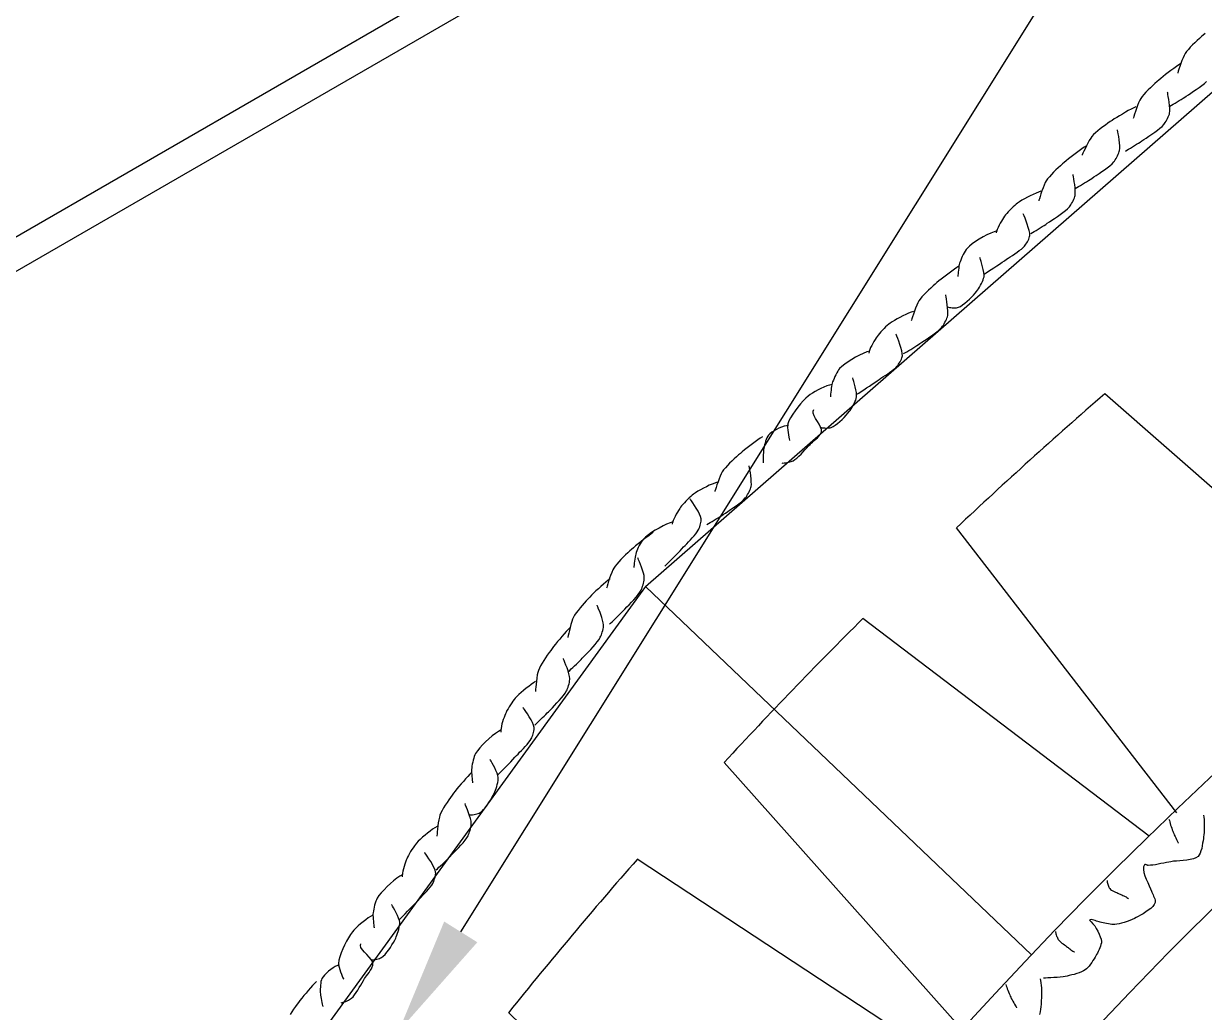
# Model space of a CAD drawing. Extents: x 2 to 99, y 3 to 136.
# Drawn here: x 19.45 to 33.07, y 99.15 to 110.55 of the extents above; entities that cross this region are included whole.
import ezdxf

# ---------------------------------------------------------------- set-up
doc = ezdxf.new("R2010")
doc.units = 0
doc.header["$LTSCALE"] = 1.7995
doc.linetypes.add('HIDDENX2', pattern=[0])
for name, color, linetype in [('CMP-FLSH', 7, 'CONTINUOUS'), ('DIM-TXT', 7, 'CONTINUOUS'), ('STRCTR', 7, 'CONTINUOUS')]:
    doc.layers.add(name, color=color, linetype=linetype)

msp = doc.modelspace()

# ---------------------------------------------------------------- linework, layer by layer
at = {"layer": 'CMP-FLSH', "color": 0, "linetype": 'CONTINUOUS'}
for p, q in [((26.621, 104.058), (34.541, 110.969)), ((26.621, 104.058), (17.673, 91.742)), ((31.074, 99.812), (26.621, 104.058))]:
    msp.add_line(p, q, dxfattribs=at)
at = {"layer": 'CMP-FLSH', "color": 0, "linetype": 'HIDDENX2'}
for p, q in [((35.038, 103.55), (31.918, 106.278)), ((32.749, 101.451), (30.209, 104.734)), ((32.429, 101.182), (29.129, 103.689)), ((30.291, 98.93), (27.53, 102.031)), ((29.99, 98.639), (26.525, 100.914)), ((28.012, 96.246), (25.044, 99.15))]:
    msp.add_line(p, q, dxfattribs=at)
at = {"layer": 'CMP-FLSH', "color": 0, "linetype": 'CONTINUOUS'}
for points in [[(33.075, 110.434, 0), (33.053, 110.415, 0), (33.032, 110.397, 0), (33.009, 110.376, 0), (32.983, 110.352, 0), (32.956, 110.327, 0), (32.93, 110.301, 0), (32.904, 110.275, 0), (32.881, 110.249, 0), (32.861, 110.225, 0), (32.845, 110.203, 0), (32.833, 110.181, 0), (32.82, 110.153, 0), (32.807, 110.12, 0), (32.795, 110.086, 0), (32.783, 110.052, 0), (32.773, 110.022, 0), (32.765, 109.997, 0), (32.76, 109.98, 0), (32.758, 109.974, 0)], [(32.795, 110.086, 0), (32.77, 110.07, 0), (32.743, 110.051, 0), (32.712, 110.03, 0), (32.681, 110.007, 0), (32.649, 109.983, 0), (32.618, 109.96, 0), (32.589, 109.937, 0), (32.563, 109.915, 0), (32.541, 109.897, 0), (32.52, 109.879, 0), (32.496, 109.857, 0), (32.47, 109.834, 0), (32.444, 109.808, 0), (32.417, 109.782, 0), (32.391, 109.756, 0), (32.368, 109.731, 0), (32.348, 109.706, 0), (32.332, 109.684, 0), (32.32, 109.663, 0), (32.308, 109.634, 0), (32.295, 109.602, 0), (32.282, 109.567, 0), (32.271, 109.534, 0), (32.26, 109.503, 0), (32.252, 109.478, 0), (32.247, 109.461, 0), (32.245, 109.455, 0)], [(32.668, 109.596, 0), (32.685, 109.606, 0), (32.706, 109.618, 0), (32.728, 109.631, 0), (32.751, 109.645, 0), (32.775, 109.66, 0), (32.798, 109.674, 0), (32.82, 109.688, 0), (32.839, 109.701, 0), (32.856, 109.712, 0), (32.881, 109.728, 0), (32.909, 109.747, 0), (32.94, 109.768, 0), (32.973, 109.789, 0), (33.005, 109.812, 0), (33.037, 109.835, 0), (33.066, 109.858, 0), (33.091, 109.881, 0)], [(32.155, 109.077, 0), (32.173, 109.087, 0), (32.193, 109.099, 0), (32.215, 109.112, 0), (32.238, 109.127, 0), (32.262, 109.141, 0), (32.285, 109.156, 0), (32.307, 109.169, 0), (32.327, 109.182, 0), (32.344, 109.194, 0), (32.368, 109.21, 0), (32.396, 109.228, 0), (32.427, 109.249, 0), (32.46, 109.271, 0), (32.493, 109.294, 0), (32.524, 109.317, 0), (32.553, 109.34, 0), (32.578, 109.362, 0), (32.598, 109.383, 0), (32.606, 109.394, 0), (32.615, 109.407, 0), (32.625, 109.422, 0), (32.634, 109.438, 0), (32.642, 109.455, 0), (32.65, 109.471, 0), (32.657, 109.487, 0), (32.662, 109.502, 0), (32.665, 109.516, 0), (32.667, 109.539, 0), (32.667, 109.57, 0), (32.664, 109.604, 0), (32.66, 109.64, 0), (32.655, 109.674, 0), (32.65, 109.706, 0), (32.646, 109.731, 0), (32.643, 109.748, 0), (32.642, 109.755, 0)], [(32.277, 109.589, 0), (32.251, 109.577, 0), (32.221, 109.561, 0), (32.189, 109.544, 0), (32.155, 109.525, 0), (32.12, 109.505, 0), (32.087, 109.485, 0), (32.055, 109.466, 0), (32.026, 109.448, 0), (32.002, 109.432, 0), (31.979, 109.417, 0), (31.953, 109.399, 0), (31.925, 109.378, 0), (31.895, 109.357, 0), (31.865, 109.334, 0), (31.837, 109.311, 0), (31.81, 109.289, 0), (31.788, 109.267, 0), (31.769, 109.247, 0), (31.755, 109.227, 0), (31.739, 109.2, 0), (31.722, 109.17, 0), (31.705, 109.137, 0), (31.69, 109.105, 0), (31.676, 109.076, 0), (31.665, 109.052, 0), (31.658, 109.036, 0), (31.655, 109.03, 0)], [(31.578, 108.647, 0), (31.596, 108.657, 0), (31.616, 108.669, 0), (31.638, 108.682, 0), (31.662, 108.696, 0), (31.685, 108.711, 0), (31.708, 108.725, 0), (31.73, 108.739, 0), (31.75, 108.752, 0), (31.767, 108.763, 0), (31.791, 108.779, 0), (31.82, 108.798, 0), (31.851, 108.819, 0), (31.883, 108.841, 0), (31.916, 108.863, 0), (31.947, 108.886, 0), (31.976, 108.909, 0), (32.001, 108.932, 0), (32.021, 108.953, 0), (32.03, 108.963, 0), (32.039, 108.977, 0), (32.048, 108.992, 0), (32.057, 109.008, 0), (32.065, 109.024, 0), (32.073, 109.041, 0), (32.08, 109.057, 0), (32.085, 109.072, 0), (32.088, 109.085, 0), (32.09, 109.109, 0), (32.09, 109.139, 0), (32.087, 109.173, 0), (32.083, 109.209, 0), (32.078, 109.244, 0), (32.073, 109.275, 0), (32.069, 109.301, 0), (32.066, 109.318, 0), (32.065, 109.324, 0)], [(31.705, 109.137, 0), (31.681, 109.121, 0), (31.653, 109.102, 0), (31.623, 109.081, 0), (31.591, 109.058, 0), (31.56, 109.034, 0), (31.529, 109.011, 0), (31.5, 108.988, 0), (31.473, 108.967, 0), (31.451, 108.948, 0), (31.431, 108.93, 0), (31.407, 108.908, 0), (31.381, 108.885, 0), (31.354, 108.86, 0), (31.328, 108.833, 0), (31.302, 108.807, 0), (31.279, 108.782, 0), (31.259, 108.757, 0), (31.243, 108.735, 0), (31.231, 108.714, 0), (31.218, 108.686, 0), (31.206, 108.653, 0), (31.193, 108.619, 0), (31.181, 108.585, 0), (31.171, 108.554, 0), (31.163, 108.529, 0), (31.158, 108.513, 0), (31.156, 108.506, 0)], [(31.066, 108.128, 0), (31.083, 108.138, 0), (31.104, 108.15, 0), (31.126, 108.163, 0), (31.149, 108.178, 0), (31.173, 108.192, 0), (31.196, 108.207, 0), (31.218, 108.221, 0), (31.237, 108.233, 0), (31.254, 108.245, 0), (31.279, 108.261, 0), (31.307, 108.28, 0), (31.338, 108.3, 0), (31.371, 108.322, 0), (31.403, 108.345, 0), (31.435, 108.368, 0), (31.464, 108.391, 0), (31.489, 108.413, 0), (31.509, 108.434, 0), (31.517, 108.445, 0), (31.526, 108.458, 0), (31.535, 108.473, 0), (31.544, 108.489, 0), (31.553, 108.506, 0), (31.561, 108.522, 0), (31.567, 108.539, 0), (31.572, 108.554, 0), (31.576, 108.567, 0), (31.578, 108.59, 0), (31.577, 108.621, 0), (31.575, 108.655, 0), (31.571, 108.691, 0), (31.566, 108.725, 0), (31.561, 108.757, 0), (31.557, 108.782, 0), (31.554, 108.799, 0), (31.552, 108.806, 0)], [(31.182, 108.615, 0), (31.155, 108.605, 0), (31.125, 108.594, 0), (31.093, 108.579, 0), (31.059, 108.563, 0), (31.025, 108.546, 0), (30.992, 108.529, 0), (30.962, 108.511, 0), (30.934, 108.494, 0), (30.911, 108.479, 0), (30.896, 108.467, 0), (30.879, 108.452, 0), (30.86, 108.435, 0), (30.842, 108.417, 0), (30.823, 108.398, 0), (30.805, 108.379, 0), (30.789, 108.36, 0), (30.774, 108.342, 0), (30.762, 108.327, 0), (30.751, 108.31, 0), (30.738, 108.291, 0), (30.725, 108.269, 0), (30.711, 108.246, 0), (30.699, 108.222, 0), (30.687, 108.198, 0), (30.677, 108.175, 0), (30.669, 108.153, 0), (30.665, 108.134, 0)], [(30.526, 107.659, 0), (30.55, 107.674, 0), (30.578, 107.692, 0), (30.608, 107.712, 0), (30.64, 107.733, 0), (30.673, 107.754, 0), (30.704, 107.776, 0), (30.734, 107.796, 0), (30.762, 107.814, 0), (30.785, 107.831, 0), (30.805, 107.844, 0), (30.828, 107.859, 0), (30.853, 107.876, 0), (30.88, 107.893, 0), (30.906, 107.912, 0), (30.932, 107.93, 0), (30.956, 107.949, 0), (30.976, 107.966, 0), (30.992, 107.983, 0), (31, 107.993, 0), (31.009, 108.005, 0), (31.017, 108.019, 0), (31.026, 108.033, 0), (31.034, 108.048, 0), (31.041, 108.064, 0), (31.047, 108.078, 0), (31.051, 108.092, 0), (31.053, 108.104, 0), (31.052, 108.13, 0), (31.046, 108.162, 0), (31.036, 108.198, 0), (31.024, 108.235, 0), (31.011, 108.271, 0), (30.999, 108.304, 0), (30.988, 108.33, 0), (30.981, 108.348, 0), (30.978, 108.354, 0)], [(30.677, 108.158, 0), (30.642, 108.147, 0), (30.602, 108.131, 0), (30.559, 108.111, 0), (30.514, 108.088, 0), (30.47, 108.062, 0), (30.428, 108.035, 0), (30.39, 108.008, 0), (30.356, 107.981, 0), (30.329, 107.955, 0), (30.318, 107.942, 0), (30.307, 107.925, 0), (30.296, 107.906, 0), (30.285, 107.886, 0), (30.275, 107.864, 0), (30.265, 107.843, 0), (30.257, 107.822, 0), (30.249, 107.803, 0), (30.244, 107.786, 0), (30.24, 107.771, 0), (30.236, 107.752, 0), (30.233, 107.729, 0), (30.23, 107.706, 0), (30.228, 107.683, 0), (30.226, 107.663, 0), (30.224, 107.646, 0), (30.223, 107.635, 0), (30.223, 107.631, 0)], [(30.104, 107.282, 0), (30.115, 107.278, 0), (30.129, 107.275, 0), (30.144, 107.273, 0), (30.159, 107.271, 0), (30.176, 107.271, 0), (30.192, 107.271, 0), (30.207, 107.272, 0), (30.22, 107.275, 0), (30.232, 107.278, 0), (30.255, 107.288, 0), (30.279, 107.304, 0), (30.305, 107.323, 0), (30.331, 107.346, 0), (30.357, 107.369, 0), (30.381, 107.394, 0), (30.404, 107.418, 0), (30.423, 107.441, 0), (30.44, 107.46, 0), (30.45, 107.475, 0), (30.461, 107.491, 0), (30.473, 107.51, 0), (30.485, 107.531, 0), (30.496, 107.552, 0), (30.506, 107.573, 0), (30.515, 107.593, 0), (30.521, 107.612, 0), (30.525, 107.629, 0), (30.525, 107.652, 0), (30.522, 107.68, 0), (30.516, 107.711, 0), (30.508, 107.744, 0), (30.5, 107.776, 0), (30.492, 107.805, 0), (30.485, 107.828, 0), (30.48, 107.844, 0), (30.478, 107.85, 0)], [(30.236, 107.752, 0), (30.212, 107.736, 0), (30.184, 107.717, 0), (30.154, 107.695, 0), (30.122, 107.672, 0), (30.091, 107.649, 0), (30.06, 107.625, 0), (30.031, 107.602, 0), (30.004, 107.581, 0), (29.982, 107.562, 0), (29.962, 107.544, 0), (29.938, 107.523, 0), (29.912, 107.499, 0), (29.885, 107.474, 0), (29.859, 107.448, 0), (29.833, 107.422, 0), (29.81, 107.396, 0), (29.79, 107.372, 0), (29.774, 107.35, 0), (29.762, 107.328, 0), (29.749, 107.3, 0), (29.737, 107.267, 0), (29.724, 107.233, 0), (29.712, 107.199, 0), (29.702, 107.169, 0), (29.694, 107.144, 0), (29.689, 107.127, 0), (29.687, 107.121, 0)], [(29.597, 106.743, 0), (29.614, 106.753, 0), (29.635, 106.765, 0), (29.657, 106.778, 0), (29.68, 106.792, 0), (29.704, 106.807, 0), (29.727, 106.821, 0), (29.749, 106.835, 0), (29.768, 106.848, 0), (29.785, 106.859, 0), (29.81, 106.875, 0), (29.838, 106.894, 0), (29.869, 106.915, 0), (29.902, 106.937, 0), (29.934, 106.959, 0), (29.966, 106.982, 0), (29.995, 107.005, 0), (30.02, 107.028, 0), (30.04, 107.049, 0), (30.048, 107.059, 0), (30.057, 107.073, 0), (30.066, 107.088, 0), (30.075, 107.104, 0), (30.084, 107.12, 0), (30.092, 107.137, 0), (30.098, 107.153, 0), (30.103, 107.168, 0), (30.107, 107.181, 0), (30.109, 107.205, 0), (30.108, 107.235, 0), (30.106, 107.269, 0), (30.102, 107.305, 0), (30.097, 107.34, 0), (30.092, 107.371, 0), (30.088, 107.397, 0), (30.085, 107.414, 0), (30.083, 107.42, 0)], [(29.713, 107.229, 0), (29.686, 107.22, 0), (29.656, 107.208, 0), (29.624, 107.194, 0), (29.59, 107.178, 0), (29.556, 107.161, 0), (29.523, 107.143, 0), (29.493, 107.126, 0), (29.465, 107.109, 0), (29.442, 107.093, 0), (29.427, 107.081, 0), (29.41, 107.066, 0), (29.391, 107.05, 0), (29.373, 107.031, 0), (29.354, 107.012, 0), (29.336, 106.993, 0), (29.32, 106.974, 0), (29.305, 106.957, 0), (29.293, 106.941, 0), (29.282, 106.925, 0), (29.269, 106.906, 0), (29.256, 106.884, 0), (29.242, 106.86, 0), (29.23, 106.836, 0), (29.218, 106.812, 0), (29.208, 106.789, 0), (29.2, 106.768, 0), (29.196, 106.748, 0)], [(29.057, 106.274, 0), (29.081, 106.289, 0), (29.109, 106.307, 0), (29.139, 106.327, 0), (29.171, 106.348, 0), (29.204, 106.369, 0), (29.235, 106.39, 0), (29.265, 106.41, 0), (29.293, 106.429, 0), (29.316, 106.445, 0), (29.336, 106.459, 0), (29.359, 106.474, 0), (29.384, 106.49, 0), (29.411, 106.508, 0), (29.437, 106.526, 0), (29.463, 106.545, 0), (29.487, 106.563, 0), (29.507, 106.581, 0), (29.523, 106.598, 0), (29.531, 106.608, 0), (29.54, 106.62, 0), (29.548, 106.633, 0), (29.557, 106.648, 0), (29.565, 106.663, 0), (29.572, 106.678, 0), (29.578, 106.693, 0), (29.582, 106.706, 0), (29.584, 106.719, 0), (29.583, 106.744, 0), (29.577, 106.776, 0), (29.567, 106.812, 0), (29.555, 106.85, 0), (29.542, 106.886, 0), (29.53, 106.918, 0), (29.519, 106.945, 0), (29.512, 106.962, 0), (29.509, 106.969, 0)], [(29.208, 106.773, 0), (29.173, 106.762, 0), (29.133, 106.746, 0), (29.09, 106.726, 0), (29.045, 106.702, 0), (29.001, 106.677, 0), (28.959, 106.65, 0), (28.921, 106.622, 0), (28.887, 106.595, 0), (28.86, 106.57, 0), (28.849, 106.556, 0), (28.838, 106.54, 0), (28.827, 106.521, 0), (28.816, 106.5, 0), (28.806, 106.479, 0), (28.796, 106.457, 0), (28.788, 106.437, 0), (28.78, 106.418, 0), (28.775, 106.401, 0), (28.771, 106.386, 0), (28.767, 106.366, 0), (28.764, 106.344, 0), (28.761, 106.321, 0), (28.759, 106.298, 0), (28.757, 106.277, 0), (28.755, 106.26, 0), (28.754, 106.249, 0), (28.754, 106.245, 0)], [(28.769, 106.389, 0), (28.742, 106.381, 0), (28.712, 106.371, 0), (28.679, 106.357, 0), (28.645, 106.341, 0), (28.611, 106.324, 0), (28.578, 106.306, 0), (28.547, 106.288, 0), (28.52, 106.27, 0), (28.498, 106.253, 0), (28.471, 106.228, 0), (28.441, 106.198, 0), (28.41, 106.163, 0), (28.378, 106.125, 0), (28.347, 106.085, 0), (28.319, 106.044, 0), (28.295, 106.004, 0), (28.276, 105.967, 0), (28.264, 105.932, 0), (28.261, 105.914, 0), (28.261, 105.89, 0), (28.263, 105.862, 0), (28.267, 105.834, 0), (28.271, 105.806, 0), (28.275, 105.781, 0), (28.279, 105.76, 0), (28.282, 105.746, 0), (28.283, 105.741, 0)], [(28.635, 105.896, 0), (28.646, 105.892, 0), (28.66, 105.889, 0), (28.675, 105.887, 0), (28.69, 105.886, 0), (28.707, 105.885, 0), (28.723, 105.886, 0), (28.738, 105.887, 0), (28.751, 105.889, 0), (28.763, 105.892, 0), (28.786, 105.903, 0), (28.81, 105.918, 0), (28.836, 105.938, 0), (28.862, 105.96, 0), (28.888, 105.984, 0), (28.912, 106.008, 0), (28.935, 106.033, 0), (28.954, 106.055, 0), (28.971, 106.075, 0), (28.981, 106.089, 0), (28.992, 106.106, 0), (29.004, 106.125, 0), (29.016, 106.145, 0), (29.027, 106.166, 0), (29.037, 106.187, 0), (29.046, 106.208, 0), (29.052, 106.227, 0), (29.056, 106.244, 0), (29.056, 106.266, 0), (29.053, 106.294, 0), (29.047, 106.326, 0), (29.039, 106.359, 0), (29.031, 106.391, 0), (29.023, 106.42, 0), (29.016, 106.443, 0), (29.011, 106.459, 0), (29.009, 106.464, 0)], [(28.195, 105.483, 0), (28.207, 105.482, 0), (28.221, 105.483, 0), (28.237, 105.485, 0), (28.253, 105.487, 0), (28.269, 105.491, 0), (28.285, 105.495, 0), (28.3, 105.499, 0), (28.313, 105.504, 0), (28.324, 105.509, 0), (28.345, 105.522, 0), (28.367, 105.539, 0), (28.391, 105.561, 0), (28.415, 105.584, 0), (28.438, 105.609, 0), (28.461, 105.634, 0), (28.483, 105.657, 0), (28.503, 105.679, 0), (28.52, 105.697, 0), (28.533, 105.71, 0), (28.549, 105.724, 0), (28.567, 105.74, 0), (28.585, 105.756, 0), (28.604, 105.774, 0), (28.62, 105.791, 0), (28.635, 105.809, 0), (28.645, 105.826, 0), (28.651, 105.843, 0), (28.65, 105.867, 0), (28.64, 105.897, 0), (28.623, 105.929, 0), (28.604, 105.962, 0), (28.584, 105.995, 0), (28.567, 106.027, 0), (28.556, 106.056, 0), (28.554, 106.08, 0), (28.564, 106.099, 0)], [(28.269, 105.915, 0), (28.246, 105.911, 0), (28.22, 105.905, 0), (28.191, 105.895, 0), (28.161, 105.883, 0), (28.132, 105.868, 0), (28.104, 105.853, 0), (28.079, 105.836, 0), (28.057, 105.82, 0), (28.04, 105.803, 0), (28.031, 105.79, 0), (28.022, 105.774, 0), (28.014, 105.755, 0), (28.007, 105.734, 0), (28.001, 105.712, 0), (27.995, 105.691, 0), (27.991, 105.67, 0), (27.987, 105.651, 0), (27.984, 105.635, 0), (27.982, 105.62, 0), (27.981, 105.601, 0), (27.98, 105.58, 0), (27.98, 105.557, 0), (27.98, 105.536, 0), (27.98, 105.516, 0), (27.98, 105.5, 0), (27.98, 105.489, 0), (27.98, 105.485, 0)], [(27.97, 105.783, 0), (27.946, 105.767, 0), (27.918, 105.748, 0), (27.888, 105.726, 0), (27.856, 105.703, 0), (27.825, 105.68, 0), (27.794, 105.656, 0), (27.764, 105.633, 0), (27.738, 105.612, 0), (27.716, 105.593, 0), (27.695, 105.575, 0), (27.672, 105.554, 0), (27.646, 105.53, 0), (27.619, 105.505, 0), (27.592, 105.479, 0), (27.567, 105.453, 0), (27.544, 105.427, 0), (27.523, 105.403, 0), (27.507, 105.381, 0), (27.496, 105.359, 0), (27.483, 105.331, 0), (27.47, 105.298, 0), (27.458, 105.264, 0), (27.446, 105.23, 0), (27.436, 105.2, 0), (27.428, 105.175, 0), (27.423, 105.158, 0), (27.421, 105.152, 0)], [(27.33, 104.774, 0), (27.348, 104.784, 0), (27.368, 104.796, 0), (27.391, 104.809, 0), (27.414, 104.823, 0), (27.437, 104.838, 0), (27.461, 104.852, 0), (27.482, 104.866, 0), (27.502, 104.879, 0), (27.519, 104.89, 0), (27.543, 104.906, 0), (27.572, 104.925, 0), (27.603, 104.946, 0), (27.635, 104.968, 0), (27.668, 104.99, 0), (27.699, 105.013, 0), (27.728, 105.036, 0), (27.753, 105.059, 0), (27.773, 105.08, 0), (27.782, 105.09, 0), (27.791, 105.104, 0), (27.8, 105.119, 0), (27.809, 105.135, 0), (27.818, 105.151, 0), (27.825, 105.168, 0), (27.832, 105.184, 0), (27.837, 105.199, 0), (27.841, 105.212, 0), (27.843, 105.236, 0), (27.842, 105.266, 0), (27.839, 105.3, 0), (27.835, 105.336, 0), (27.831, 105.371, 0), (27.826, 105.402, 0), (27.821, 105.428, 0), (27.818, 105.445, 0), (27.817, 105.451, 0)], [(27.447, 105.26, 0), (27.42, 105.251, 0), (27.39, 105.239, 0), (27.358, 105.225, 0), (27.324, 105.209, 0), (27.29, 105.192, 0), (27.257, 105.174, 0), (27.226, 105.157, 0), (27.199, 105.14, 0), (27.176, 105.124, 0), (27.161, 105.112, 0), (27.143, 105.097, 0), (27.125, 105.081, 0), (27.106, 105.062, 0), (27.088, 105.043, 0), (27.07, 105.024, 0), (27.053, 105.005, 0), (27.039, 104.988, 0), (27.027, 104.972, 0), (27.016, 104.956, 0), (27.003, 104.936, 0), (26.99, 104.915, 0), (26.976, 104.891, 0), (26.963, 104.867, 0), (26.952, 104.843, 0), (26.942, 104.82, 0), (26.934, 104.799, 0), (26.93, 104.779, 0)], [(26.845, 104.292, 0), (26.865, 104.312, 0), (26.889, 104.335, 0), (26.914, 104.361, 0), (26.941, 104.388, 0), (26.968, 104.416, 0), (26.994, 104.444, 0), (27.02, 104.47, 0), (27.042, 104.494, 0), (27.062, 104.515, 0), (27.078, 104.532, 0), (27.097, 104.552, 0), (27.118, 104.574, 0), (27.14, 104.596, 0), (27.162, 104.62, 0), (27.183, 104.644, 0), (27.203, 104.667, 0), (27.219, 104.689, 0), (27.231, 104.709, 0), (27.236, 104.72, 0), (27.242, 104.733, 0), (27.248, 104.748, 0), (27.253, 104.765, 0), (27.258, 104.781, 0), (27.261, 104.797, 0), (27.264, 104.813, 0), (27.265, 104.827, 0), (27.265, 104.84, 0), (27.258, 104.864, 0), (27.245, 104.894, 0), (27.228, 104.927, 0), (27.208, 104.961, 0), (27.187, 104.994, 0), (27.168, 105.023, 0), (27.152, 105.046, 0), (27.141, 105.062, 0), (27.137, 105.068, 0)], [(26.942, 104.804, 0), (26.906, 104.793, 0), (26.866, 104.777, 0), (26.824, 104.757, 0), (26.779, 104.733, 0), (26.735, 104.708, 0), (26.693, 104.681, 0), (26.655, 104.653, 0), (26.621, 104.626, 0), (26.594, 104.601, 0), (26.583, 104.587, 0), (26.572, 104.571, 0), (26.561, 104.552, 0), (26.55, 104.531, 0), (26.539, 104.51, 0), (26.53, 104.488, 0), (26.521, 104.468, 0), (26.514, 104.449, 0), (26.509, 104.432, 0), (26.505, 104.417, 0), (26.501, 104.397, 0), (26.498, 104.375, 0), (26.495, 104.352, 0), (26.493, 104.329, 0), (26.49, 104.308, 0), (26.489, 104.291, 0), (26.488, 104.28, 0), (26.488, 104.276, 0)], [(26.711, 104.68, 0), (26.687, 104.664, 0), (26.66, 104.644, 0), (26.63, 104.623, 0), (26.599, 104.599, 0), (26.567, 104.575, 0), (26.537, 104.551, 0), (26.508, 104.527, 0), (26.482, 104.506, 0), (26.46, 104.486, 0), (26.44, 104.468, 0), (26.417, 104.446, 0), (26.391, 104.422, 0), (26.365, 104.397, 0), (26.339, 104.37, 0), (26.314, 104.343, 0), (26.291, 104.317, 0), (26.271, 104.293, 0), (26.256, 104.27, 0), (26.244, 104.249, 0), (26.232, 104.22, 0), (26.22, 104.187, 0), (26.208, 104.153, 0), (26.197, 104.119, 0), (26.187, 104.088, 0), (26.18, 104.063, 0), (26.175, 104.046, 0), (26.173, 104.04, 0)], [(26.205, 103.623, 0), (26.22, 103.636, 0), (26.237, 103.653, 0), (26.256, 103.67, 0), (26.276, 103.689, 0), (26.295, 103.708, 0), (26.315, 103.728, 0), (26.333, 103.746, 0), (26.35, 103.763, 0), (26.364, 103.777, 0), (26.384, 103.798, 0), (26.408, 103.823, 0), (26.434, 103.849, 0), (26.461, 103.878, 0), (26.488, 103.907, 0), (26.513, 103.936, 0), (26.537, 103.965, 0), (26.557, 103.992, 0), (26.572, 104.017, 0), (26.577, 104.029, 0), (26.583, 104.044, 0), (26.589, 104.061, 0), (26.594, 104.078, 0), (26.599, 104.096, 0), (26.603, 104.114, 0), (26.606, 104.132, 0), (26.608, 104.147, 0), (26.608, 104.161, 0), (26.605, 104.185, 0), (26.598, 104.214, 0), (26.588, 104.247, 0), (26.577, 104.281, 0), (26.565, 104.314, 0), (26.553, 104.343, 0), (26.543, 104.367, 0), (26.537, 104.383, 0), (26.534, 104.389, 0)], [(26.214, 104.149, 0), (26.191, 104.131, 0), (26.165, 104.11, 0), (26.137, 104.086, 0), (26.108, 104.06, 0), (26.079, 104.033, 0), (26.05, 104.007, 0), (26.023, 103.981, 0), (25.999, 103.958, 0), (25.979, 103.937, 0), (25.96, 103.917, 0), (25.938, 103.893, 0), (25.915, 103.868, 0), (25.891, 103.84, 0), (25.867, 103.811, 0), (25.844, 103.783, 0), (25.823, 103.755, 0), (25.805, 103.729, 0), (25.791, 103.705, 0), (25.782, 103.683, 0), (25.772, 103.654, 0), (25.762, 103.62, 0), (25.753, 103.585, 0), (25.744, 103.55, 0), (25.737, 103.519, 0), (25.732, 103.493, 0), (25.728, 103.476, 0), (25.727, 103.47, 0)], [(25.734, 103.078, 0), (25.749, 103.092, 0), (25.766, 103.108, 0), (25.785, 103.126, 0), (25.805, 103.145, 0), (25.825, 103.164, 0), (25.844, 103.183, 0), (25.863, 103.201, 0), (25.879, 103.218, 0), (25.893, 103.233, 0), (25.914, 103.254, 0), (25.937, 103.278, 0), (25.963, 103.305, 0), (25.99, 103.333, 0), (26.017, 103.363, 0), (26.043, 103.392, 0), (26.066, 103.421, 0), (26.086, 103.448, 0), (26.101, 103.473, 0), (26.107, 103.485, 0), (26.113, 103.5, 0), (26.118, 103.516, 0), (26.124, 103.534, 0), (26.129, 103.552, 0), (26.133, 103.57, 0), (26.136, 103.587, 0), (26.137, 103.603, 0), (26.138, 103.617, 0), (26.135, 103.64, 0), (26.128, 103.67, 0), (26.118, 103.702, 0), (26.106, 103.736, 0), (26.094, 103.769, 0), (26.082, 103.799, 0), (26.073, 103.823, 0), (26.066, 103.839, 0), (26.064, 103.845, 0)], [(25.753, 103.585, 0), (25.732, 103.564, 0), (25.709, 103.539, 0), (25.684, 103.512, 0), (25.659, 103.483, 0), (25.633, 103.453, 0), (25.607, 103.423, 0), (25.584, 103.395, 0), (25.563, 103.368, 0), (25.545, 103.345, 0), (25.529, 103.323, 0), (25.51, 103.297, 0), (25.49, 103.268, 0), (25.47, 103.238, 0), (25.449, 103.207, 0), (25.43, 103.176, 0), (25.413, 103.146, 0), (25.398, 103.118, 0), (25.387, 103.092, 0), (25.381, 103.069, 0), (25.374, 103.039, 0), (25.369, 103.004, 0), (25.364, 102.968, 0), (25.36, 102.932, 0), (25.356, 102.9, 0), (25.354, 102.874, 0), (25.352, 102.857, 0), (25.352, 102.85, 0)], [(25.345, 102.462, 0), (25.36, 102.475, 0), (25.378, 102.491, 0), (25.396, 102.509, 0), (25.416, 102.528, 0), (25.436, 102.547, 0), (25.455, 102.566, 0), (25.474, 102.585, 0), (25.49, 102.601, 0), (25.504, 102.616, 0), (25.525, 102.637, 0), (25.548, 102.661, 0), (25.574, 102.688, 0), (25.601, 102.717, 0), (25.628, 102.746, 0), (25.654, 102.775, 0), (25.677, 102.804, 0), (25.697, 102.831, 0), (25.712, 102.856, 0), (25.718, 102.868, 0), (25.724, 102.883, 0), (25.73, 102.899, 0), (25.735, 102.917, 0), (25.74, 102.935, 0), (25.744, 102.953, 0), (25.747, 102.97, 0), (25.749, 102.986, 0), (25.749, 103, 0), (25.746, 103.023, 0), (25.739, 103.053, 0), (25.729, 103.086, 0), (25.717, 103.12, 0), (25.705, 103.153, 0), (25.693, 103.182, 0), (25.684, 103.206, 0), (25.677, 103.222, 0), (25.675, 103.228, 0)], [(25.354, 102.962, 0), (25.33, 102.947, 0), (25.303, 102.929, 0), (25.275, 102.908, 0), (25.245, 102.885, 0), (25.216, 102.861, 0), (25.187, 102.837, 0), (25.161, 102.813, 0), (25.138, 102.791, 0), (25.119, 102.771, 0), (25.106, 102.756, 0), (25.093, 102.738, 0), (25.079, 102.717, 0), (25.064, 102.695, 0), (25.05, 102.673, 0), (25.037, 102.65, 0), (25.025, 102.628, 0), (25.014, 102.608, 0), (25.006, 102.59, 0), (24.999, 102.572, 0), (24.991, 102.55, 0), (24.982, 102.526, 0), (24.974, 102.5, 0), (24.967, 102.474, 0), (24.96, 102.448, 0), (24.956, 102.423, 0), (24.953, 102.401, 0), (24.953, 102.381, 0)], [(24.919, 101.887, 0), (24.939, 101.907, 0), (24.963, 101.931, 0), (24.988, 101.957, 0), (25.015, 101.984, 0), (25.042, 102.012, 0), (25.068, 102.039, 0), (25.093, 102.066, 0), (25.116, 102.09, 0), (25.136, 102.111, 0), (25.152, 102.128, 0), (25.171, 102.148, 0), (25.192, 102.169, 0), (25.214, 102.192, 0), (25.236, 102.216, 0), (25.257, 102.239, 0), (25.276, 102.263, 0), (25.293, 102.284, 0), (25.305, 102.304, 0), (25.31, 102.316, 0), (25.316, 102.329, 0), (25.322, 102.344, 0), (25.327, 102.36, 0), (25.331, 102.377, 0), (25.335, 102.393, 0), (25.338, 102.409, 0), (25.339, 102.423, 0), (25.338, 102.435, 0), (25.332, 102.46, 0), (25.319, 102.49, 0), (25.302, 102.523, 0), (25.282, 102.557, 0), (25.261, 102.59, 0), (25.242, 102.619, 0), (25.226, 102.642, 0), (25.215, 102.658, 0), (25.211, 102.663, 0)], [(24.959, 102.407, 0), (24.927, 102.389, 0), (24.891, 102.365, 0), (24.854, 102.336, 0), (24.816, 102.303, 0), (24.778, 102.269, 0), (24.743, 102.233, 0), (24.711, 102.198, 0), (24.684, 102.165, 0), (24.663, 102.134, 0), (24.656, 102.119, 0), (24.648, 102.1, 0), (24.641, 102.079, 0), (24.635, 102.057, 0), (24.63, 102.033, 0), (24.625, 102.01, 0), (24.621, 101.988, 0), (24.618, 101.968, 0), (24.616, 101.951, 0), (24.616, 101.935, 0), (24.617, 101.915, 0), (24.618, 101.893, 0), (24.62, 101.869, 0), (24.623, 101.847, 0), (24.625, 101.826, 0), (24.627, 101.809, 0), (24.629, 101.798, 0), (24.629, 101.794, 0)], [(24.589, 101.428, 0), (24.6, 101.427, 0), (24.614, 101.427, 0), (24.629, 101.428, 0), (24.645, 101.43, 0), (24.661, 101.433, 0), (24.677, 101.437, 0), (24.691, 101.441, 0), (24.704, 101.446, 0), (24.714, 101.452, 0), (24.734, 101.467, 0), (24.755, 101.487, 0), (24.776, 101.512, 0), (24.797, 101.539, 0), (24.817, 101.568, 0), (24.835, 101.597, 0), (24.852, 101.626, 0), (24.866, 101.652, 0), (24.878, 101.675, 0), (24.885, 101.691, 0), (24.892, 101.71, 0), (24.9, 101.731, 0), (24.907, 101.753, 0), (24.913, 101.776, 0), (24.919, 101.799, 0), (24.923, 101.821, 0), (24.925, 101.841, 0), (24.925, 101.858, 0), (24.92, 101.88, 0), (24.911, 101.907, 0), (24.898, 101.936, 0), (24.884, 101.967, 0), (24.869, 101.996, 0), (24.854, 102.023, 0), (24.842, 102.044, 0), (24.834, 102.058, 0), (24.831, 102.063, 0)], [(24.617, 101.915, 0), (24.596, 101.895, 0), (24.573, 101.87, 0), (24.548, 101.843, 0), (24.522, 101.813, 0), (24.496, 101.784, 0), (24.471, 101.754, 0), (24.448, 101.725, 0), (24.427, 101.699, 0), (24.409, 101.676, 0), (24.393, 101.654, 0), (24.374, 101.628, 0), (24.354, 101.599, 0), (24.334, 101.569, 0), (24.313, 101.537, 0), (24.294, 101.506, 0), (24.276, 101.476, 0), (24.262, 101.448, 0), (24.251, 101.423, 0), (24.245, 101.4, 0), (24.238, 101.369, 0), (24.233, 101.335, 0), (24.228, 101.299, 0), (24.224, 101.263, 0), (24.22, 101.231, 0), (24.218, 101.205, 0), (24.216, 101.188, 0), (24.216, 101.181, 0)], [(24.209, 100.792, 0), (24.224, 100.806, 0), (24.241, 100.822, 0), (24.26, 100.84, 0), (24.28, 100.859, 0), (24.3, 100.878, 0), (24.319, 100.897, 0), (24.338, 100.915, 0), (24.354, 100.932, 0), (24.368, 100.947, 0), (24.389, 100.968, 0), (24.412, 100.992, 0), (24.438, 101.019, 0), (24.465, 101.047, 0), (24.492, 101.077, 0), (24.518, 101.106, 0), (24.541, 101.135, 0), (24.561, 101.162, 0), (24.576, 101.186, 0), (24.582, 101.199, 0), (24.588, 101.214, 0), (24.593, 101.23, 0), (24.599, 101.248, 0), (24.604, 101.266, 0), (24.608, 101.284, 0), (24.611, 101.301, 0), (24.612, 101.317, 0), (24.613, 101.33, 0), (24.61, 101.354, 0), (24.603, 101.383, 0), (24.593, 101.416, 0), (24.581, 101.45, 0), (24.569, 101.483, 0), (24.557, 101.513, 0), (24.548, 101.537, 0), (24.541, 101.553, 0), (24.539, 101.559, 0)], [(24.218, 101.292, 0), (24.194, 101.278, 0), (24.167, 101.26, 0), (24.139, 101.239, 0), (24.109, 101.216, 0), (24.08, 101.192, 0), (24.051, 101.168, 0), (24.025, 101.144, 0), (24.002, 101.122, 0), (23.983, 101.101, 0), (23.97, 101.086, 0), (23.957, 101.068, 0), (23.943, 101.048, 0), (23.928, 101.026, 0), (23.914, 101.003, 0), (23.901, 100.981, 0), (23.889, 100.959, 0), (23.878, 100.939, 0), (23.87, 100.921, 0), (23.863, 100.903, 0), (23.854, 100.881, 0), (23.846, 100.857, 0), (23.838, 100.831, 0), (23.83, 100.805, 0), (23.824, 100.779, 0), (23.819, 100.754, 0), (23.817, 100.731, 0), (23.816, 100.712, 0)], [(33.055, 101.422, 0), (33.06, 101.4, 0), (33.063, 101.374, 0), (33.065, 101.345, 0), (33.065, 101.314, 0), (33.065, 101.283, 0), (33.064, 101.253, 0), (33.062, 101.224, 0), (33.059, 101.197, 0), (33.057, 101.175, 0), (33.054, 101.153, 0), (33.051, 101.127, 0), (33.046, 101.099, 0), (33.041, 101.069, 0), (33.035, 101.04, 0), (33.027, 101.012, 0), (33.018, 100.986, 0), (33.006, 100.964, 0), (32.993, 100.948, 0), (32.969, 100.932, 0), (32.939, 100.92, 0), (32.903, 100.911, 0), (32.864, 100.905, 0), (32.823, 100.901, 0), (32.782, 100.897, 0), (32.744, 100.894, 0), (32.709, 100.891, 0), (32.679, 100.887, 0), (32.655, 100.883, 0), (32.628, 100.877, 0), (32.597, 100.871, 0), (32.565, 100.864, 0), (32.533, 100.858, 0), (32.501, 100.852, 0), (32.47, 100.848, 0), (32.443, 100.845, 0), (32.418, 100.844, 0), (32.414, 100.844, 0), (32.41, 100.846, 0), (32.405, 100.847, 0), (32.399, 100.849, 0), (32.394, 100.851, 0), (32.388, 100.853, 0), (32.384, 100.853, 0), (32.38, 100.853, 0), (32.377, 100.851, 0), (32.365, 100.828, 0), (32.363, 100.798, 0), (32.369, 100.763, 0), (32.381, 100.725, 0), (32.396, 100.686, 0), (32.414, 100.646, 0), (32.431, 100.609, 0), (32.446, 100.575, 0), (32.456, 100.547, 0), (32.46, 100.535, 0), (32.466, 100.521, 0), (32.474, 100.506, 0), (32.481, 100.49, 0), (32.488, 100.473, 0), (32.494, 100.457, 0), (32.498, 100.442, 0), (32.5, 100.428, 0), (32.498, 100.416, 0), (32.488, 100.394, 0), (32.47, 100.371, 0), (32.447, 100.349, 0), (32.419, 100.327, 0), (32.39, 100.307, 0), (32.36, 100.287, 0), (32.33, 100.27, 0), (32.303, 100.255, 0), (32.28, 100.242, 0), (32.259, 100.232, 0), (32.233, 100.22, 0), (32.205, 100.209, 0), (32.174, 100.198, 0), (32.143, 100.187, 0), (32.112, 100.178, 0), (32.083, 100.17, 0), (32.055, 100.165, 0), (32.032, 100.162, 0), (32.016, 100.162, 0), (31.998, 100.163, 0), (31.979, 100.166, 0), (31.959, 100.17, 0), (31.938, 100.174, 0), (31.918, 100.179, 0), (31.898, 100.183, 0), (31.881, 100.187, 0), (31.865, 100.19, 0), (31.854, 100.193, 0), (31.839, 100.198, 0), (31.824, 100.203, 0), (31.807, 100.209, 0), (31.791, 100.214, 0), (31.775, 100.218, 0), (31.761, 100.219, 0), (31.749, 100.217, 0), (31.741, 100.211, 0), (31.76, 100.195, 0), (31.781, 100.172, 0), (31.801, 100.146, 0), (31.82, 100.116, 0), (31.838, 100.085, 0), (31.853, 100.053, 0), (31.866, 100.022, 0), (31.875, 99.993, 0), (31.879, 99.968, 0), (31.878, 99.952, 0), (31.874, 99.933, 0), (31.868, 99.914, 0), (31.86, 99.893, 0), (31.851, 99.873, 0), (31.842, 99.853, 0), (31.832, 99.834, 0), (31.823, 99.817, 0), (31.815, 99.803, 0), (31.805, 99.786, 0), (31.794, 99.767, 0), (31.781, 99.747, 0), (31.767, 99.726, 0), (31.752, 99.705, 0), (31.736, 99.684, 0), (31.721, 99.666, 0), (31.706, 99.651, 0), (31.691, 99.639, 0), (31.672, 99.627, 0), (31.649, 99.616, 0), (31.623, 99.606, 0), (31.594, 99.597, 0), (31.565, 99.588, 0), (31.536, 99.581, 0), (31.508, 99.574, 0), (31.482, 99.568, 0), (31.46, 99.564, 0), (31.436, 99.56, 0), (31.404, 99.556, 0), (31.369, 99.553, 0), (31.331, 99.551, 0), (31.295, 99.549, 0), (31.262, 99.547, 0), (31.236, 99.546, 0), (31.218, 99.545, 0), (31.211, 99.545, 0)], [(32.658, 101.375, 0), (32.662, 101.361, 0), (32.666, 101.345, 0), (32.672, 101.328, 0), (32.677, 101.309, 0), (32.683, 101.291, 0), (32.69, 101.272, 0), (32.696, 101.255, 0), (32.701, 101.239, 0), (32.706, 101.226, 0), (32.712, 101.213, 0), (32.719, 101.197, 0), (32.728, 101.179, 0), (32.737, 101.161, 0), (32.746, 101.143, 0), (32.754, 101.126, 0), (32.761, 101.113, 0), (32.765, 101.104, 0), (32.767, 101.101, 0)], [(23.783, 100.218, 0), (23.803, 100.238, 0), (23.826, 100.262, 0), (23.852, 100.287, 0), (23.879, 100.315, 0), (23.906, 100.343, 0), (23.932, 100.37, 0), (23.957, 100.396, 0), (23.98, 100.42, 0), (24, 100.441, 0), (24.016, 100.459, 0), (24.035, 100.478, 0), (24.056, 100.5, 0), (24.078, 100.523, 0), (24.1, 100.547, 0), (24.121, 100.57, 0), (24.14, 100.593, 0), (24.157, 100.615, 0), (24.169, 100.635, 0), (24.174, 100.646, 0), (24.18, 100.66, 0), (24.185, 100.675, 0), (24.191, 100.691, 0), (24.195, 100.708, 0), (24.199, 100.724, 0), (24.202, 100.739, 0), (24.203, 100.754, 0), (24.202, 100.766, 0), (24.196, 100.791, 0), (24.183, 100.821, 0), (24.166, 100.854, 0), (24.146, 100.888, 0), (24.125, 100.92, 0), (24.106, 100.949, 0), (24.09, 100.973, 0), (24.079, 100.988, 0), (24.075, 100.994, 0)], [(23.823, 100.738, 0), (23.791, 100.72, 0), (23.755, 100.695, 0), (23.718, 100.666, 0), (23.68, 100.634, 0), (23.642, 100.6, 0), (23.607, 100.564, 0), (23.575, 100.529, 0), (23.548, 100.496, 0), (23.527, 100.465, 0), (23.519, 100.449, 0), (23.512, 100.431, 0), (23.505, 100.41, 0), (23.499, 100.387, 0), (23.493, 100.364, 0), (23.489, 100.341, 0), (23.485, 100.319, 0), (23.482, 100.299, 0), (23.48, 100.282, 0), (23.48, 100.266, 0), (23.481, 100.246, 0), (23.482, 100.224, 0), (23.484, 100.2, 0), (23.487, 100.177, 0), (23.489, 100.157, 0), (23.491, 100.14, 0), (23.493, 100.129, 0), (23.493, 100.125, 0)], [(31.945, 100.669, 0), (31.945, 100.66, 0), (31.946, 100.65, 0), (31.949, 100.639, 0), (31.952, 100.627, 0), (31.956, 100.615, 0), (31.96, 100.603, 0), (31.965, 100.593, 0), (31.97, 100.584, 0), (31.975, 100.576, 0), (31.984, 100.568, 0), (31.996, 100.559, 0), (32.009, 100.552, 0), (32.024, 100.544, 0), (32.04, 100.537, 0), (32.055, 100.53, 0), (32.07, 100.523, 0), (32.083, 100.517, 0), (32.094, 100.512, 0), (32.103, 100.507, 0), (32.114, 100.503, 0), (32.126, 100.497, 0), (32.138, 100.492, 0), (32.151, 100.486, 0), (32.163, 100.48, 0), (32.173, 100.474, 0), (32.183, 100.467, 0), (32.19, 100.46, 0)], [(23.452, 99.759, 0), (23.464, 99.757, 0), (23.478, 99.757, 0), (23.493, 99.758, 0), (23.509, 99.76, 0), (23.525, 99.763, 0), (23.54, 99.767, 0), (23.555, 99.772, 0), (23.568, 99.777, 0), (23.578, 99.782, 0), (23.598, 99.798, 0), (23.619, 99.818, 0), (23.64, 99.843, 0), (23.661, 99.87, 0), (23.68, 99.899, 0), (23.699, 99.928, 0), (23.716, 99.956, 0), (23.73, 99.982, 0), (23.742, 100.005, 0), (23.749, 100.021, 0), (23.756, 100.04, 0), (23.764, 100.061, 0), (23.771, 100.084, 0), (23.777, 100.107, 0), (23.783, 100.13, 0), (23.787, 100.151, 0), (23.789, 100.171, 0), (23.789, 100.189, 0), (23.784, 100.21, 0), (23.775, 100.237, 0), (23.762, 100.267, 0), (23.748, 100.297, 0), (23.732, 100.327, 0), (23.718, 100.353, 0), (23.706, 100.375, 0), (23.698, 100.389, 0), (23.695, 100.394, 0)], [(23.477, 100.269, 0), (23.452, 100.255, 0), (23.425, 100.238, 0), (23.396, 100.218, 0), (23.366, 100.195, 0), (23.336, 100.171, 0), (23.308, 100.147, 0), (23.282, 100.122, 0), (23.26, 100.099, 0), (23.242, 100.078, 0), (23.221, 100.048, 0), (23.198, 100.011, 0), (23.175, 99.97, 0), (23.152, 99.926, 0), (23.131, 99.881, 0), (23.112, 99.835, 0), (23.097, 99.791, 0), (23.087, 99.75, 0), (23.082, 99.714, 0), (23.084, 99.695, 0), (23.089, 99.672, 0), (23.097, 99.645, 0), (23.106, 99.618, 0), (23.116, 99.592, 0), (23.126, 99.568, 0), (23.134, 99.549, 0), (23.14, 99.536, 0), (23.142, 99.531, 0)], [(31.35, 100.084, 0), (31.351, 100.075, 0), (31.353, 100.065, 0), (31.355, 100.054, 0), (31.358, 100.042, 0), (31.362, 100.03, 0), (31.367, 100.019, 0), (31.371, 100.008, 0), (31.376, 99.999, 0), (31.38, 99.991, 0), (31.388, 99.981, 0), (31.399, 99.971, 0), (31.411, 99.96, 0), (31.424, 99.949, 0), (31.438, 99.939, 0), (31.452, 99.929, 0), (31.465, 99.919, 0), (31.477, 99.91, 0), (31.488, 99.902, 0), (31.495, 99.897, 0), (31.505, 99.889, 0), (31.516, 99.881, 0), (31.528, 99.872, 0), (31.539, 99.864, 0), (31.549, 99.857, 0), (31.558, 99.851, 0), (31.563, 99.847, 0), (31.565, 99.845, 0)], [(23.112, 99.26, 0), (23.124, 99.262, 0), (23.137, 99.266, 0), (23.152, 99.271, 0), (23.167, 99.277, 0), (23.182, 99.284, 0), (23.197, 99.291, 0), (23.21, 99.298, 0), (23.222, 99.306, 0), (23.232, 99.313, 0), (23.25, 99.33, 0), (23.268, 99.353, 0), (23.286, 99.378, 0), (23.304, 99.406, 0), (23.322, 99.436, 0), (23.339, 99.465, 0), (23.355, 99.492, 0), (23.37, 99.518, 0), (23.383, 99.539, 0), (23.393, 99.555, 0), (23.406, 99.572, 0), (23.42, 99.591, 0), (23.434, 99.611, 0), (23.448, 99.632, 0), (23.461, 99.653, 0), (23.471, 99.673, 0), (23.477, 99.692, 0), (23.48, 99.71, 0), (23.473, 99.734, 0), (23.457, 99.76, 0), (23.434, 99.788, 0), (23.408, 99.816, 0), (23.381, 99.844, 0), (23.358, 99.872, 0), (23.341, 99.898, 0), (23.334, 99.921, 0), (23.34, 99.941, 0)], [(23.091, 99.698, 0), (23.069, 99.69, 0), (23.045, 99.677, 0), (23.019, 99.662, 0), (22.993, 99.643, 0), (22.967, 99.623, 0), (22.943, 99.602, 0), (22.922, 99.58, 0), (22.904, 99.559, 0), (22.891, 99.54, 0), (22.885, 99.525, 0), (22.88, 99.507, 0), (22.877, 99.487, 0), (22.874, 99.465, 0), (22.873, 99.442, 0), (22.872, 99.42, 0), (22.872, 99.399, 0), (22.872, 99.38, 0), (22.873, 99.363, 0), (22.874, 99.348, 0), (22.877, 99.33, 0), (22.881, 99.309, 0), (22.885, 99.287, 0), (22.89, 99.265, 0), (22.894, 99.246, 0), (22.898, 99.231, 0), (22.901, 99.22, 0), (22.901, 99.216, 0)], [(31.172, 99.537, 0), (31.178, 99.516, 0), (31.182, 99.49, 0), (31.185, 99.461, 0), (31.188, 99.431, 0), (31.189, 99.4, 0), (31.189, 99.369, 0), (31.189, 99.34, 0), (31.188, 99.314, 0), (31.186, 99.291, 0), (31.185, 99.269, 0), (31.183, 99.243, 0), (31.18, 99.215, 0), (31.176, 99.185, 0), (31.172, 99.155, 0), (31.165, 99.126, 0)], [(22.828, 99.504, 0), (22.807, 99.484, 0), (22.784, 99.459, 0), (22.759, 99.432, 0), (22.733, 99.403, 0), (22.708, 99.373, 0), (22.682, 99.343, 0), (22.659, 99.314, 0), (22.638, 99.288, 0), (22.62, 99.265, 0), (22.604, 99.243, 0), (22.585, 99.217, 0), (22.565, 99.188, 0), (22.545, 99.158, 0), (22.524, 99.127, 0)], [(30.778, 99.47, 0), (30.782, 99.456, 0), (30.788, 99.441, 0), (30.794, 99.423, 0), (30.801, 99.405, 0), (30.808, 99.387, 0), (30.815, 99.369, 0), (30.822, 99.352, 0), (30.828, 99.337, 0), (30.834, 99.324, 0), (30.84, 99.311, 0), (30.848, 99.296, 0), (30.858, 99.278, 0), (30.868, 99.26, 0), (30.878, 99.243, 0), (30.887, 99.227, 0), (30.894, 99.214, 0), (30.899, 99.205, 0), (30.901, 99.202, 0)]]:
    msp.add_polyline3d(points, dxfattribs=at)
for centre, radius, start, end in [((68.093, 64.521), 51.145, 115.4519, 187.5587), ((69.088, 63.946), 51.145, 115.4519, 161.8936), ((79.722, 57.807), 52.268, 116.2946, 161.6454), ((79.9, 57.704), 51.343, 115.6036, 161.554)]:
    msp.add_arc(centre, radius, start, end, dxfattribs=at)
at = {"layer": 'CMP-FLSH', "color": 0, "linetype": 'HIDDENX2'}
for centre, radius, start, end in [((68.089, 64.525), 55.243, 130.9028, 133.2917), ((68.094, 64.52), 55.25, 134.8503, 137.2389), ((68.105, 64.511), 55.263, 138.7981, 141.1861)]:
    msp.add_arc(centre, radius, start, end, dxfattribs=at)
at = {"layer": 'DIM-TXT', "color": 0, "linetype": 'CONTINUOUS'}
msp.add_line((24.492, 100.077), (37.748, 121.271), dxfattribs=at)
msp.add_solid([(24.683, 99.958), (24.301, 100.197), (23.776, 98.933)], dxfattribs=at)
at = {"layer": 'STRCTR', "color": 0, "linetype": 'CONTINUOUS'}
for p, q in [((6.218, 100.5), (48.913, 125.15)), ((48.913, 124.75), (6.564, 100.3))]:
    msp.add_line(p, q, dxfattribs=at)

doc.saveas('drawing.dxf')
